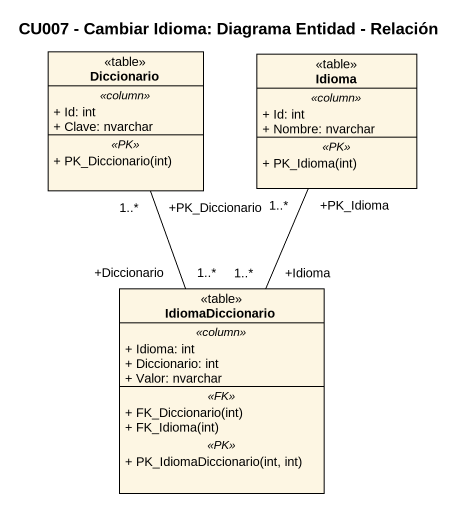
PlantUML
@startuml
title CU007 - Cambiar Idioma: Diagrama Entidad - Relación
hide circle
hide empty members
skinparam classAttributeIconSize 0
class Diccionario <<table>> {
  .. <<column>> ..
  + Id: int
  + Clave: nvarchar
  .. <<PK>> ..
  + PK_Diccionario(int)
}
class Idioma <<table>> {
  .. <<column>> ..
  + Id: int
  + Nombre: nvarchar
  .. <<PK>> ..
  + PK_Idioma(int)
}
class IdiomaDiccionario <<table>> {
  .. <<column>> ..
  + Idioma: int
  + Diccionario: int
  + Valor: nvarchar
  .. <<FK>> ..
  + FK_Diccionario(int)
  + FK_Idioma(int)
  .. <<PK>> ..
  + PK_IdiomaDiccionario(int, int)
}
IdiomaDiccionario "+Diccionario\n1..*" -up- "+PK_Diccionario\n1..*" Diccionario
IdiomaDiccionario "+Idioma\n1..*" -up- "+PK_Idioma\n1..*" Idioma
@enduml
